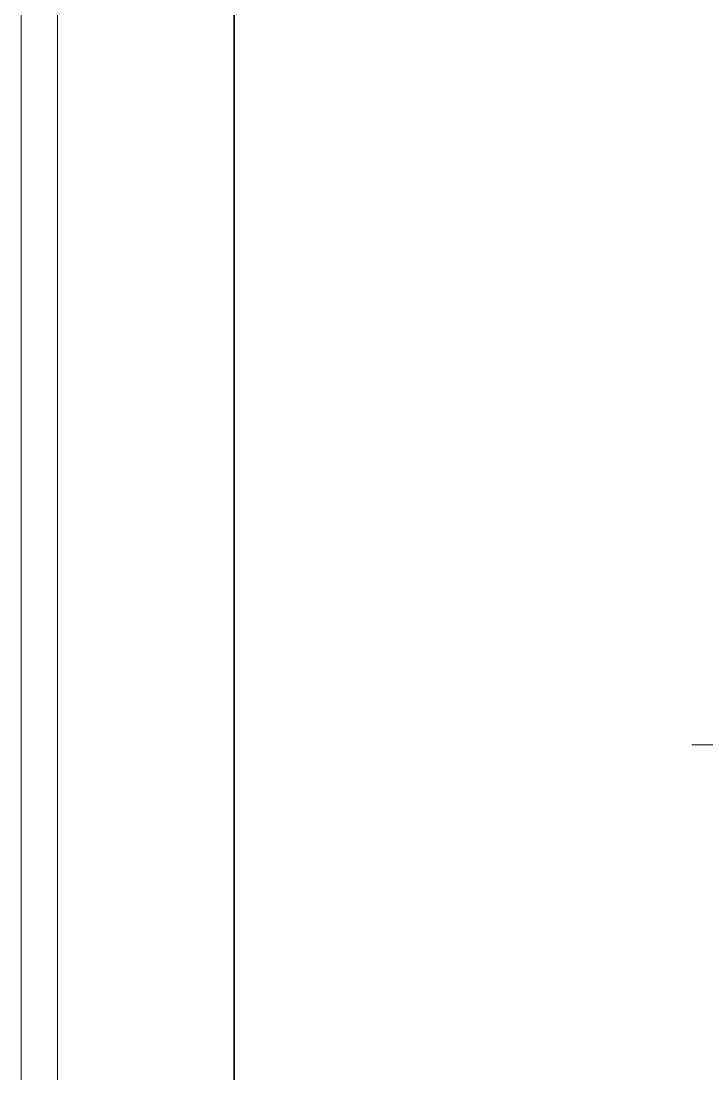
# Model space of a CAD drawing. Header units: millimetres. Extents: x 1832547 to 2001569, y -558009 to -417808.
# Drawn here: x 1943126 to 1945243, y -496865 to -493618 of the extents above; entities that cross this region are included whole.
import ezdxf

# ---------------------------------------------------------------- set-up
doc = ezdxf.new("R2010")
doc.units = ezdxf.units.MM
doc.header["$MEASUREMENT"] = 0
doc.linetypes.add('CENTER', pattern=[2, 1.25, -0.25, 0.25, -0.25])
doc.layers.get('0').update_dxf_attribs({"linetype": 'CONTINUOUS'})
doc.layers.get('DEFPOINTS').update_dxf_attribs({"linetype": 'CONTINUOUS'})
for name, color, linetype, lineweight in [('CA.dim 08', 8, 'CONTINUOUS', 13), ('CA.thay 145', 145, 'CONTINUOUS', 18), ('CA.tim 67', 67, 'CENTER', 9)]:
    doc.layers.add(name, color=color, linetype=linetype, lineweight=lineweight)

# ---------------------------------------------------------------- blocks, each defined once
blk = doc.blocks.new('A$C2d76a15f')
at = {"color": 4, "linetype": 'Continuous', "lineweight": 18}
blk.add_line((27498.47177620605, 452.5398463322053), (27498.47177620605, 19312.80984569415), dxfattribs=at)
blk.add_line((27405.30177621031, 545.7098463290749), (27405.30177621031, 19219.63984569728))
at = {"layer": 'DEFPOINTS', "ltscale": 600}
for p, q in [((-0.0003083094488829374, -0.0001536530908197165), (-0.0003083094488829374, 19765.34984567884)), ((27950.99969050125, 19765.34984567884), (27950.99969050125, -0.0001536530908197165))]:
    blk.add_line(p, q, dxfattribs=at)
blk = doc.blocks.new('t5hy6')
at = {"layer": 'CA.tim 67', "ltscale": 500}
blk.add_line((1945196.794870626, -471609.7695433344), (1973537.239188968, -471609.7695433344), dxfattribs=at)

msp = doc.modelspace()

# ---------------------------------------------------------------- block references
at = {"layer": 'CA.dim 08'}
msp.add_blockref('t5hy6', (0.0003717334475368261, -24240.63285972533), dxfattribs=at)
at = {"layer": 'CA.thay 145', "xscale": 1.205715468216754, "yscale": 1.205715468216754, "zscale": 1.205715468216754}
for p in [(1910083.145187947, -508765.6612342104), (1943784.098238639, -508765.6612342104)]:
    msp.add_blockref('A$C2d76a15f', p, dxfattribs=at)

doc.saveas('drawing.dxf')
